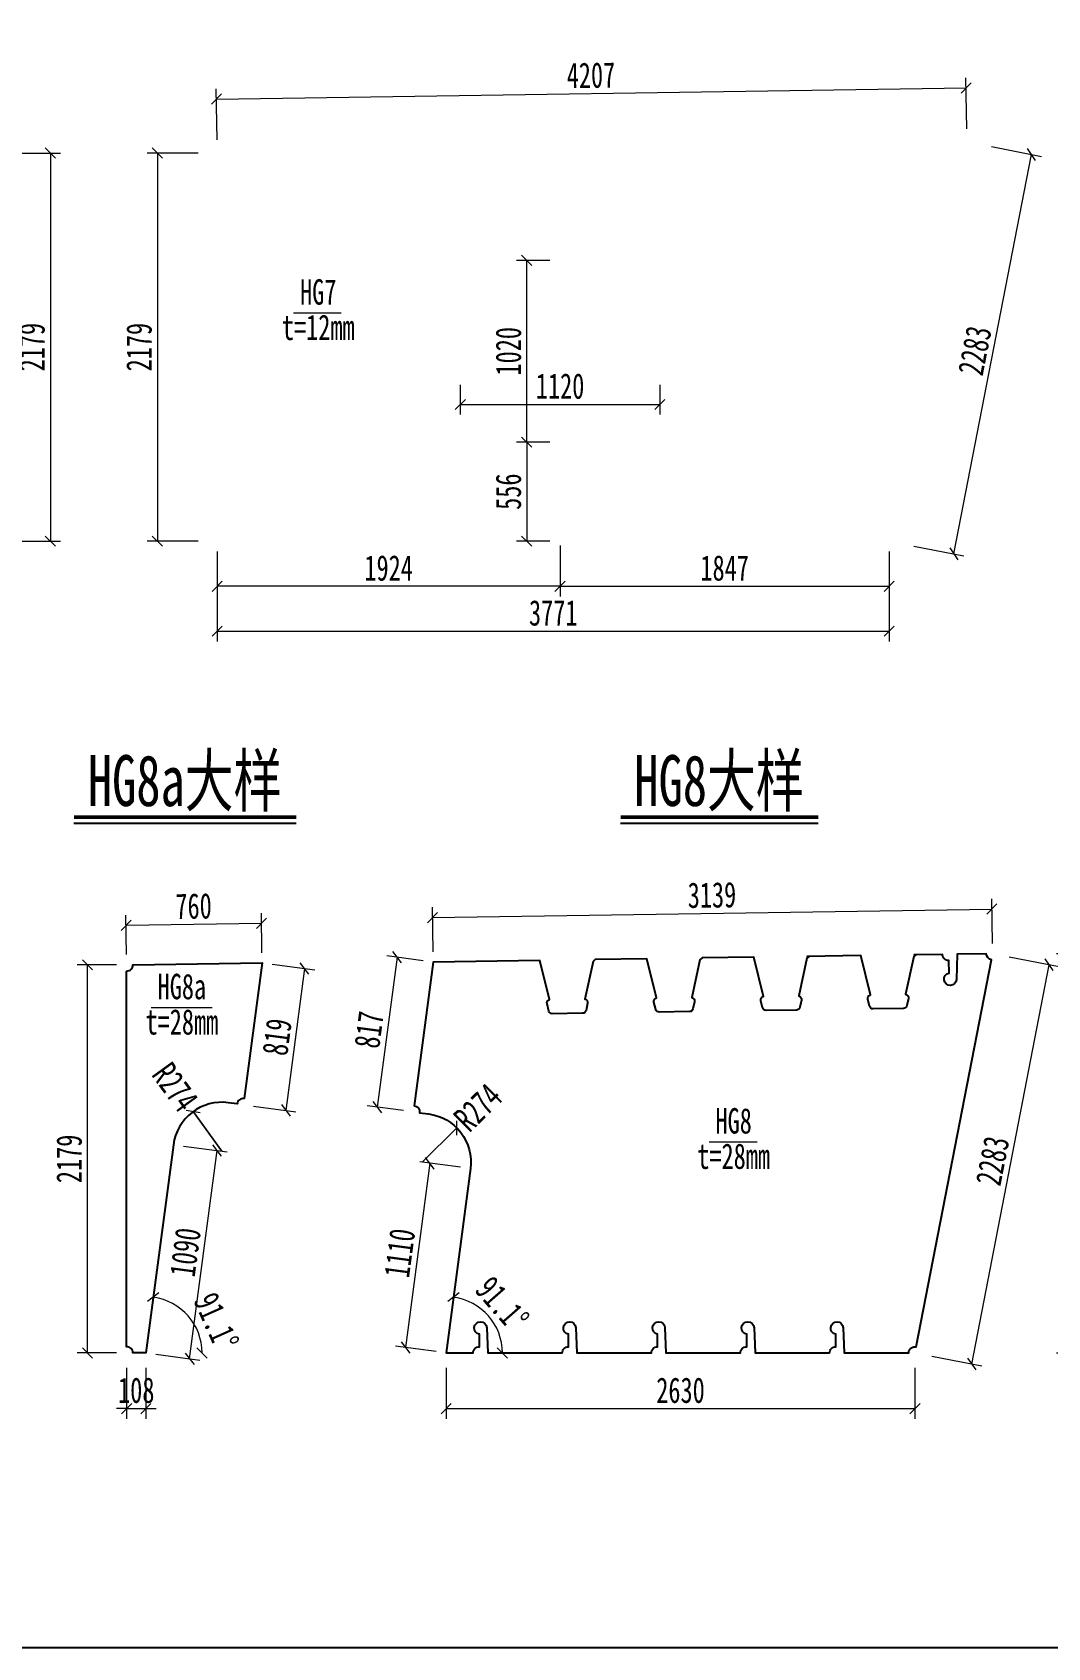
# Model space of a CAD drawing. Header units: millimetres. Extents: x 44597 to 300567, y -113054 to 73044.
# Drawn here: x 284400 to 290098, y -76511 to -67445 of the extents above; entities that cross this region are included whole.
import ezdxf
from ezdxf.enums import TextEntityAlignment as Align

# ---------------------------------------------------------------- set-up
doc = ezdxf.new("R2010")
doc.units = ezdxf.units.MM
doc.layers.get('Defpoints').update_dxf_attribs({"color": 8})
for name, color, linetype, lineweight in [('文字', 7, 'Continuous', 15), ('标注线及字体', 2, 'Continuous', 15), ('细实线', 4, 'Continuous', 15), ('钢板粗线', 1, 'Continuous', 25)]:
    doc.layers.add(name, color=color, linetype=linetype, lineweight=lineweight)
doc.styles.add('111', font='', dxfattribs={"width": 0.7})
doc.styles.add('BM_Dim', font='', dxfattribs={"width": 0.85})
doc.styles.get('111').set_extended_font_data('仿宋_GB2312')
doc.styles.get('BM_Dim').set_extended_font_data('仿宋_GB2312')
doc.dimstyles.new('200', dxfattribs={"dimscale": 0, "dimtxt": 2.5, "dimasz": 1, "dimexe": 1, "dimexo": 1, "dimgap": 0.6, "dimtad": 1, "dimdec": 0, "dimdsep": 46, "dimtxsty": '111', "dimblk": 'OBLIQUE', "dimcen": 0, "dimclrd": 4, "dimclre": 4, "dimclrt": 4, "dimadec": 1, "dimazin": 2, "dimtfac": 1, "dimtdec": 0, "dimtix": 1, "dimtmove": 2, "dimatfit": 3, "dimfxl": 4, "dimfxlon": 1, "dimtolj": 1, "dimlwd": -1, "dimlwe": -1, "dimarcsym": 0})

# ---------------------------------------------------------------- blocks, each defined once
blk = doc.blocks.new('_Oblique')
at = {"color": 0, "linetype": 'ByBlock', "lineweight": -2}
blk.add_line((-0.5, -0.5), (0.5, 0.5), dxfattribs=at)
blk = doc.blocks.new('*D951')
at = {"layer": 'Defpoints', "color": 0, "transparency": 16777216}
for p in [(286859.1, -73822.6), (286987.9, -74686.8), (286722.2, -74857.1), (286955.7, -74857.1), (287373.7, -74857.1)]:
    blk.add_point(p, dxfattribs=at)
at = {"layer": '细实线', "color": 4, "transparency": 16777216}
blk.add_arc((286722.2, -74857.1), 315.6, 0, 82.4596, dxfattribs=at)
at = {"layer": '细实线', "color": 4, "transparency": 16777216, "xscale": 57.14285714285715, "yscale": 57.14285714285715, "zscale": 57.14285714285715}
for p, rotation in [((286763.6, -74544.3), 172.459600002294), ((287037.8, -74857.1), 270)]:
    blk.add_blockref('_Oblique', p, dxfattribs=dict(at, rotation=rotation))
at = {"layer": '细实线', "color": 4, "transparency": 16777216, "insert": (287036.4, -74581.8), "char_height": 142.857, "attachment_point": 5, "rotation": 311.2298, "style": '111'}
blk.add_mtext('\\f仿宋_GB2312|b0|i0|c134|p49;91.1°', dxfattribs=at)
blk = doc.blocks.new('*D952')
at = {"layer": 'Defpoints', "color": 0, "transparency": 16777216}
for p in [(285174.2, -73822.6), (285302.9, -74686.8), (285037.2, -74857.1), (285270.7, -74857.1), (285470.6, -74857.1)]:
    blk.add_point(p, dxfattribs=at)
at = {"layer": '细实线', "color": 4, "transparency": 16777216}
blk.add_arc((285037.2, -74857.1), 315.6, 0, 82.4596, dxfattribs=at)
at = {"layer": '细实线', "color": 4, "transparency": 16777216, "xscale": 57.14285714285715, "yscale": 57.14285714285715, "zscale": 57.14285714285715}
for p, rotation in [((285078.6, -74544.3), 172.459600002294), ((285352.8, -74857.1), 270)]:
    blk.add_blockref('_Oblique', p, dxfattribs=dict(at, rotation=rotation))
at = {"layer": '细实线', "color": 4, "transparency": 16777216, "insert": (285432.4, -74680.3), "char_height": 142.857, "attachment_point": 5, "rotation": 294.11254, "style": '111'}
blk.add_mtext('\\f仿宋_GB2312|b0|i0|c134|p49;91.1°', dxfattribs=at)
blk = doc.blocks.new('*D953')
at = {"layer": 'Defpoints', "color": 0, "transparency": 16777216}
for p in [(289784.5, -72365.8), (289788.2, -72615.8), (286650, -72662.9)]:
    blk.add_point(p, dxfattribs=at)
at = {"layer": '细实线', "color": 4, "transparency": 16777216}
for p, q in [((289787.4, -72558.7), (289783.6, -72308.7)), ((286649.2, -72605.7), (286645.4, -72355.8)), ((286646.3, -72412.9), (289784.5, -72365.8))]:
    blk.add_line(p, q, dxfattribs=at)
at = {"layer": '细实线', "color": 4, "transparency": 16777216, "xscale": 57.14285714285715, "yscale": 57.14285714285715, "zscale": 57.14285714285715}
for p, rotation in [((289784.5, -72365.8), 0.8594051167273661), ((286646.3, -72412.9), 180.8594051167274)]:
    blk.add_blockref('_Oblique', p, dxfattribs=dict(at, rotation=rotation))
at = {"layer": '细实线', "color": 4, "transparency": 16777216, "insert": (288213.8, -72287.1), "char_height": 142.86, "attachment_point": 5, "rotation": 0.85941, "style": '111'}
blk.add_mtext('\\A1;3139', dxfattribs=at)
blk = doc.blocks.new('*D954')
at = {"layer": 'Defpoints', "color": 0, "transparency": 16777216}
for p in [(284926.4, -72457.2), (284929.6, -72678.5), (285689.7, -72667.5)]:
    blk.add_point(p, dxfattribs=at)
at = {"layer": '细实线', "color": 4, "transparency": 16777216}
for p, q in [((284928.8, -72621.3), (284925.6, -72400.1)), ((285688.9, -72610.4), (285685.7, -72389.1)), ((285686.5, -72446.2), (284926.4, -72457.2))]:
    blk.add_line(p, q, dxfattribs=at)
at = {"layer": '细实线', "color": 4, "transparency": 16777216, "xscale": 57.14285714285715, "yscale": 57.14285714285715, "zscale": 57.14285714285715}
for p, rotation in [((284926.4, -72457.2), 180.827452525729), ((285686.5, -72446.2), 0.8274525257289744)]:
    blk.add_blockref('_Oblique', p, dxfattribs=dict(at, rotation=rotation))
at = {"layer": '细实线', "color": 4, "transparency": 16777216, "insert": (285305, -72349.5), "char_height": 142.86, "attachment_point": 5, "rotation": 0.82745, "style": '111'}
blk.add_mtext('\\A1;760', dxfattribs=at)
blk = doc.blocks.new('*D957')
at = {"layer": 'Defpoints', "color": 0, "transparency": 16777216}
for p in [(285689.7, -72667.5), (285584.3, -73463.8), (285822.5, -73495.3)]:
    blk.add_point(p, dxfattribs=at)
at = {"layer": '细实线', "color": 4, "transparency": 16777216}
for p, q in [((285746.3, -72675), (285984.6, -72706.5)), ((285927.9, -72699), (285822.5, -73495.3)), ((285640.9, -73471.3), (285879.2, -73502.8))]:
    blk.add_line(p, q, dxfattribs=at)
at = {"layer": '细实线', "color": 4, "transparency": 16777216, "xscale": 57.14285714285715, "yscale": 57.14285714285715, "zscale": 57.14285714285715}
for p, rotation in [((285927.9, -72699), 82.4595999999739), ((285822.5, -73495.3), 262.4595999999739)]:
    blk.add_blockref('_Oblique', p, dxfattribs=dict(at, rotation=rotation))
at = {"layer": '细实线', "color": 4, "transparency": 16777216, "insert": (285773.9, -73083.8), "char_height": 142.86, "attachment_point": 5, "rotation": 82.4596, "style": '111'}
blk.add_mtext('\\A1;819', dxfattribs=at)
blk = doc.blocks.new('*D958')
at = {"layer": 'Defpoints', "color": 0, "transparency": 16777216}
for p in [(286650, -72662.9), (286335.5, -73476.9), (286538.7, -73503.8)]:
    blk.add_point(p, dxfattribs=at)
at = {"layer": '细实线', "color": 4, "transparency": 16777216}
for p, q in [((286446.8, -72636), (286335.5, -73476.9)), ((286593.4, -72655.4), (286390.1, -72628.5)), ((286482.1, -73496.3), (286278.8, -73469.4))]:
    blk.add_line(p, q, dxfattribs=at)
at = {"layer": '细实线', "color": 4, "transparency": 16777216, "xscale": 57.14285714285715, "yscale": 57.14285714285715, "zscale": 57.14285714285715}
for p, rotation in [((286446.8, -72636), 82.45959999998982), ((286335.5, -73476.9), 262.4595999999898)]:
    blk.add_blockref('_Oblique', p, dxfattribs=dict(at, rotation=rotation))
at = {"layer": '细实线', "color": 4, "transparency": 16777216, "insert": (286289.8, -73043), "char_height": 142.86, "attachment_point": 5, "rotation": 82.4596, "style": '111'}
blk.add_mtext('\\A1;817', dxfattribs=at)
blk = doc.blocks.new('*D959')
at = {"layer": 'Defpoints', "color": 0, "transparency": 16777216}
for p in [(285191.9, -73688.2), (285437.7, -73720.8), (285037.2, -74857.1)]:
    blk.add_point(p, dxfattribs=at)
at = {"layer": '细实线', "color": 4, "transparency": 16777216}
for p, q in [((285248.6, -73695.7), (285494.3, -73728.2)), ((285282.9, -74889.7), (285437.7, -73720.8)), ((285093.9, -74864.6), (285339.6, -74897.2))]:
    blk.add_line(p, q, dxfattribs=at)
at = {"layer": '细实线', "color": 4, "transparency": 16777216, "xscale": 57.14285714285715, "yscale": 57.14285714285715, "zscale": 57.14285714285715}
for p, rotation in [((285437.7, -73720.8), 82.45960000000092), ((285282.9, -74889.7), 262.4596000000009)]:
    blk.add_blockref('_Oblique', p, dxfattribs=dict(at, rotation=rotation))
at = {"layer": '细实线', "color": 4, "transparency": 16777216, "insert": (285258.9, -74291.8), "char_height": 142.86, "attachment_point": 5, "rotation": 82.4596, "style": '111'}
blk.add_mtext('\\A1;1090', dxfattribs=at)
blk = doc.blocks.new('*D960')
at = {"layer": 'Defpoints', "color": 0, "transparency": 16777216}
for p in [(286859.1, -73822.6), (286494.4, -74827), (286722.2, -74857.1)]:
    blk.add_point(p, dxfattribs=at)
at = {"layer": '细实线', "color": 4, "transparency": 16777216}
for p, q in [((286631.4, -73792.5), (286494.4, -74827)), ((286802.5, -73815.1), (286574.7, -73785)), ((286665.6, -74849.6), (286437.8, -74819.5))]:
    blk.add_line(p, q, dxfattribs=at)
at = {"layer": '细实线', "color": 4, "transparency": 16777216, "xscale": 57.14285714285715, "yscale": 57.14285714285715, "zscale": 57.14285714285715}
for p, rotation in [((286631.4, -73792.5), 82.45960000229404), ((286494.4, -74827), 262.4596000022941)]:
    blk.add_blockref('_Oblique', p, dxfattribs=dict(at, rotation=rotation))
at = {"layer": '细实线', "color": 4, "transparency": 16777216, "insert": (286461.6, -74296.3), "char_height": 142.86, "attachment_point": 5, "rotation": 82.4596, "style": '111'}
blk.add_mtext('\\A1;1110', dxfattribs=at)
blk = doc.blocks.new('*D961')
at = {"layer": 'Defpoints', "color": 0, "transparency": 16777216}
for p in [(289788.2, -72615.8), (290106.7, -72677.7), (289352.6, -74857.1)]:
    blk.add_point(p, dxfattribs=at)
at = {"layer": '细实线', "color": 4, "transparency": 16777216}
for p, q in [((289671.1, -74919.1), (290106.7, -72677.7)), ((289882.4, -72634.1), (290162.8, -72688.6)), ((289446.7, -74875.4), (289727.2, -74930))]:
    blk.add_line(p, q, dxfattribs=at)
at = {"layer": '细实线', "color": 4, "transparency": 16777216, "xscale": 57.14285714285715, "yscale": 57.14285714285715, "zscale": 57.14285714285715}
for p, rotation in [((290106.7, -72677.7), 78.99999999999282), ((289671.1, -74919.1), 258.9999999999928)]:
    blk.add_blockref('_Oblique', p, dxfattribs=dict(at, rotation=rotation))
at = {"layer": '细实线', "color": 4, "transparency": 16777216, "insert": (289788.5, -73778.9), "char_height": 142.86, "attachment_point": 5, "rotation": 79, "style": '111'}
blk.add_mtext('\\A1;2283', dxfattribs=at)
blk = doc.blocks.new('*D963')
at = {"layer": 'Defpoints', "color": 0, "transparency": 16777216}
for p in [(284709.6, -72678.5), (284929.6, -72678.5), (284929.6, -74857.1)]:
    blk.add_point(p, dxfattribs=at)
at = {"layer": '细实线', "color": 4, "transparency": 16777216}
for p, q in [((284872.4, -72678.5), (284652.4, -72678.5)), ((284709.6, -74857.1), (284709.6, -72678.5)), ((284872.4, -74857.1), (284652.4, -74857.1))]:
    blk.add_line(p, q, dxfattribs=at)
at = {"layer": '细实线', "color": 4, "transparency": 16777216, "xscale": 57.14285714285715, "yscale": 57.14285714285715, "zscale": 57.14285714285715}
for p, rotation in [((284709.6, -72678.5), 90), ((284709.6, -74857.1), 270)]:
    blk.add_blockref('_Oblique', p, dxfattribs=dict(at, rotation=rotation))
at = {"layer": '细实线', "color": 4, "transparency": 16777216, "insert": (284607.3, -73767.8), "char_height": 142.86, "attachment_point": 5, "rotation": 90, "style": '111'}
blk.add_mtext('\\A1;2179', dxfattribs=at)
blk = doc.blocks.new('*D964')
at = {"layer": 'Defpoints', "color": 0, "transparency": 16777216}
for p in [(289788.2, -72615.8), (289352.6, -74857.1), (290375.7, -74857.1)]:
    blk.add_point(p, dxfattribs=at)
at = {"layer": '细实线', "color": 4, "transparency": 16777216}
for p, q in [((290147.2, -72615.8), (290432.9, -72615.8)), ((290375.7, -72615.8), (290375.7, -74857.1)), ((290147.2, -74857.1), (290432.9, -74857.1))]:
    blk.add_line(p, q, dxfattribs=at)
at = {"layer": '细实线', "color": 4, "transparency": 16777216, "xscale": 57.14285714285715, "yscale": 57.14285714285715, "zscale": 57.14285714285715}
for p, rotation in [((290375.7, -72615.8), 90), ((290375.7, -74857.1), 270)]:
    blk.add_blockref('_Oblique', p, dxfattribs=dict(at, rotation=rotation))
at = {"layer": '细实线', "color": 4, "transparency": 16777216, "insert": (290275, -73736.5), "char_height": 142.86, "attachment_point": 5, "rotation": 90, "style": '111'}
blk.add_mtext('\\A1;2241', dxfattribs=at)
blk = doc.blocks.new('*D966')
at = {"layer": 'Defpoints', "color": 0, "transparency": 16777216}
for p in [(284929.6, -74857.1), (285037.2, -74857.1), (285037.2, -75169.2)]:
    blk.add_point(p, dxfattribs=at)
at = {"layer": '细实线', "color": 4, "transparency": 16777216}
for p, q in [((284929.6, -74940.7), (284929.6, -75226.4)), ((285037.2, -74940.7), (285037.2, -75226.4)), ((284929.6, -75169.2), (284872.4, -75169.2)), ((284929.6, -75169.2), (285037.2, -75169.2)), ((285037.2, -75169.2), (285094.4, -75169.2))]:
    blk.add_line(p, q, dxfattribs=at)
at = {"layer": '细实线', "color": 4, "transparency": 16777216, "xscale": 57.14285714285715, "yscale": 57.14285714285715, "zscale": 57.14285714285715}
blk.add_blockref('_Oblique', (284929.6, -75169.2), dxfattribs=at)
at = {"layer": '细实线', "color": 4, "transparency": 16777216, "xscale": 57.14285714285715, "yscale": 57.14285714285715, "zscale": 57.14285714285715, "rotation": 180}
blk.add_blockref('_Oblique', (285037.2, -75169.2), dxfattribs=at)
at = {"layer": '细实线', "color": 4, "transparency": 16777216, "insert": (284983.4, -75067), "char_height": 142.86, "attachment_point": 5, "style": '111'}
blk.add_mtext('\\A1;108', dxfattribs=at)
blk = doc.blocks.new('*D967')
at = {"layer": 'Defpoints', "color": 0, "transparency": 16777216}
for p in [(286722.2, -74857.1), (289352.6, -74857.1), (289352.6, -75169.2)]:
    blk.add_point(p, dxfattribs=at)
at = {"layer": '细实线', "color": 4, "transparency": 16777216}
for p, q in [((286722.2, -74940.7), (286722.2, -75226.4)), ((289352.6, -74940.7), (289352.6, -75226.4)), ((286722.2, -75169.2), (289352.6, -75169.2))]:
    blk.add_line(p, q, dxfattribs=at)
at = {"layer": '细实线', "color": 4, "transparency": 16777216, "xscale": 57.14285714285715, "yscale": 57.14285714285715, "zscale": 57.14285714285715, "rotation": 180}
blk.add_blockref('_Oblique', (286722.2, -75169.2), dxfattribs=at)
at = {"layer": '细实线', "color": 4, "transparency": 16777216, "xscale": 57.14285714285715, "yscale": 57.14285714285715, "zscale": 57.14285714285715}
blk.add_blockref('_Oblique', (289352.6, -75169.2), dxfattribs=at)
at = {"layer": '细实线', "color": 4, "transparency": 16777216, "insert": (288037.4, -75067), "char_height": 142.86, "attachment_point": 5, "style": '111'}
blk.add_mtext('\\A1;2630', dxfattribs=at)
blk = doc.blocks.new('*D968')
at = {"layer": 'Defpoints', "color": 0, "transparency": 16777216}
for p in [(285302.7, -73502.4), (285463.6, -73724.2)]:
    blk.add_point(p, dxfattribs=at)
at = {"layer": '细实线', "color": 4, "transparency": 16777216}
for p, q in [((285302.7, -73502.4), (285463.6, -73724.2)), ((285463.6, -73724.2), (285302.7, -73502.4))]:
    blk.add_line(p, q, dxfattribs=at)
at = {"layer": '细实线', "color": 4, "transparency": 16777216, "xscale": 57.14285714285715, "yscale": 57.14285714285715, "zscale": 57.14285714285715, "rotation": 125.9526866503681}
blk.add_blockref('_Oblique', (285302.7, -73502.4), dxfattribs=at)
at = {"layer": '细实线', "color": 4, "transparency": 16777216, "insert": (285202.7, -73364.4), "char_height": 142.86, "attachment_point": 5, "rotation": 305.95269, "style": '111'}
blk.add_mtext('\\A1;R274', dxfattribs=at)
blk = doc.blocks.new('*D969')
at = {"layer": 'Defpoints', "color": 0, "transparency": 16777216}
for p in [(286782.7, -73594.3), (286587.5, -73786.6)]:
    blk.add_point(p, dxfattribs=at)
at = {"layer": '细实线', "color": 4, "transparency": 16777216}
for p, q in [((286782.7, -73594.3), (286587.5, -73786.6)), ((286587.5, -73786.6), (286782.7, -73594.3))]:
    blk.add_line(p, q, dxfattribs=at)
at = {"layer": '细实线', "color": 4, "transparency": 16777216, "xscale": 57.14285714285715, "yscale": 57.14285714285715, "zscale": 57.14285714285715, "rotation": 44.57743200682808}
blk.add_blockref('_Oblique', (286782.7, -73594.3), dxfattribs=at)
at = {"layer": '细实线', "color": 4, "transparency": 16777216, "insert": (286900, -73478.7), "char_height": 142.86, "attachment_point": 5, "rotation": 44.57743, "style": '111'}
blk.add_mtext('\\A1;R274', dxfattribs=at)
blk = doc.blocks.new('*D2784')
at = {"layer": 'Defpoints', "color": 0, "transparency": 16777216}
for p in [(284223.6, -68122), (284223.6, -70300.8), (284501.6, -70300.8)]:
    blk.add_point(p, dxfattribs=at)
at = {"layer": '细实线', "color": 4, "transparency": 16777216}
for p, q in [((284280.8, -68122), (284558.8, -68122)), ((284501.6, -68122), (284501.6, -70300.8)), ((284280.8, -70300.8), (284558.8, -70300.8))]:
    blk.add_line(p, q, dxfattribs=at)
at = {"layer": '细实线', "color": 4, "transparency": 16777216, "xscale": 57.14285714285715, "yscale": 57.14285714285715, "zscale": 57.14285714285715}
for p, rotation in [((284501.6, -68122), 89.99999999999694), ((284501.6, -70300.8), 269.9999999999969)]:
    blk.add_blockref('_Oblique', p, dxfattribs=dict(at, rotation=rotation))
at = {"layer": '细实线', "color": 4, "transparency": 16777216, "insert": (284399.4, -69211.4), "char_height": 142.86, "attachment_point": 5, "rotation": 90, "style": '111'}
blk.add_mtext('\\A1;2179', dxfattribs=at)
blk = doc.blocks.new('*D2791')
at = {"layer": 'Defpoints', "color": 0, "transparency": 16777216}
for p in [(285437.6, -70300.8), (289208.5, -70300.8), (289208.5, -70806.2)]:
    blk.add_point(p, dxfattribs=at)
at = {"layer": '细实线', "color": 4, "transparency": 16777216}
for p, q in [((285437.6, -70577.6), (285437.6, -70863.4)), ((289208.5, -70577.6), (289208.5, -70863.4)), ((285437.6, -70806.2), (289208.5, -70806.2))]:
    blk.add_line(p, q, dxfattribs=at)
at = {"layer": '细实线', "color": 4, "transparency": 16777216, "xscale": 57.14285714285715, "yscale": 57.14285714285715, "zscale": 57.14285714285715, "rotation": 180}
blk.add_blockref('_Oblique', (285437.6, -70806.2), dxfattribs=at)
at = {"layer": '细实线', "color": 4, "transparency": 16777216, "xscale": 57.14285714285715, "yscale": 57.14285714285715, "zscale": 57.14285714285715}
blk.add_blockref('_Oblique', (289208.5, -70806.2), dxfattribs=at)
at = {"layer": '细实线', "color": 4, "transparency": 16777216, "insert": (287323.1, -70704), "char_height": 142.86, "attachment_point": 5, "style": '111'}
blk.add_mtext('\\A1;3771', dxfattribs=at)
blk = doc.blocks.new('*D2792')
at = {"layer": 'Defpoints', "color": 0, "transparency": 16777216}
for p in [(287361.6, -69744.8), (287174.2, -70300.8), (287361.6, -70300.8)]:
    blk.add_point(p, dxfattribs=at)
at = {"layer": '细实线', "color": 4, "transparency": 16777216}
for p, q in [((287304.5, -69744.8), (287117.1, -69744.8)), ((287174.2, -69744.8), (287174.2, -70300.8)), ((287304.5, -70300.8), (287117.1, -70300.8))]:
    blk.add_line(p, q, dxfattribs=at)
at = {"layer": '细实线', "color": 4, "transparency": 16777216, "xscale": 57.14285714285715, "yscale": 57.14285714285715, "zscale": 57.14285714285715}
for p, rotation in [((287174.2, -69744.8), 90), ((287174.2, -70300.8), 270)]:
    blk.add_blockref('_Oblique', p, dxfattribs=dict(at, rotation=rotation))
at = {"layer": '细实线', "color": 4, "transparency": 16777216, "insert": (287072, -70022.8), "char_height": 142.86, "attachment_point": 5, "rotation": 90, "style": '111'}
blk.add_mtext('\\A1;556', dxfattribs=at)
blk = doc.blocks.new('*D2793')
at = {"layer": 'Defpoints', "color": 0, "transparency": 16777216}
for p in [(287174.2, -68724.8), (287361.6, -68724.8), (287361.6, -69744.8)]:
    blk.add_point(p, dxfattribs=at)
at = {"layer": '细实线', "color": 4, "transparency": 16777216}
for p, q in [((287304.5, -68724.8), (287117.1, -68724.8)), ((287174.2, -69744.8), (287174.2, -68724.8)), ((287304.5, -69744.8), (287117.1, -69744.8))]:
    blk.add_line(p, q, dxfattribs=at)
at = {"layer": '细实线', "color": 4, "transparency": 16777216, "xscale": 57.14285714285715, "yscale": 57.14285714285715, "zscale": 57.14285714285715}
for p, rotation in [((287174.2, -68724.8), 90), ((287174.2, -69744.8), 270)]:
    blk.add_blockref('_Oblique', p, dxfattribs=dict(at, rotation=rotation))
at = {"layer": '细实线', "color": 4, "transparency": 16777216, "insert": (287072, -69234.8), "char_height": 142.86, "attachment_point": 5, "rotation": 90, "style": '111'}
blk.add_mtext('\\A1;1020', dxfattribs=at)
blk = doc.blocks.new('*D2794')
at = {"layer": 'Defpoints', "color": 0, "transparency": 16777216}
for p in [(287361.6, -69744.8), (285437.6, -70300.8), (285437.6, -70554)]:
    blk.add_point(p, dxfattribs=at)
at = {"layer": '细实线', "color": 4, "transparency": 16777216}
for p, q in [((287361.6, -70325.5), (287361.6, -70611.2)), ((285437.6, -70358), (285437.6, -70611.2)), ((287361.6, -70554), (285437.6, -70554))]:
    blk.add_line(p, q, dxfattribs=at)
at = {"layer": '细实线', "color": 4, "transparency": 16777216, "xscale": 57.14285714285715, "yscale": 57.14285714285715, "zscale": 57.14285714285715, "rotation": 180}
blk.add_blockref('_Oblique', (285437.6, -70554), dxfattribs=at)
at = {"layer": '细实线', "color": 4, "transparency": 16777216, "xscale": 57.14285714285715, "yscale": 57.14285714285715, "zscale": 57.14285714285715}
blk.add_blockref('_Oblique', (287361.6, -70554), dxfattribs=at)
at = {"layer": '细实线', "color": 4, "transparency": 16777216, "insert": (286399.6, -70451.8), "char_height": 142.86, "attachment_point": 5, "style": '111'}
blk.add_mtext('\\A1;1924', dxfattribs=at)
blk = doc.blocks.new('*D2795')
at = {"layer": 'Defpoints', "color": 0, "transparency": 16777216}
for p in [(287361.6, -69744.8), (289208.5, -70300.8), (289208.5, -70554)]:
    blk.add_point(p, dxfattribs=at)
at = {"layer": '细实线', "color": 4, "transparency": 16777216}
for p, q in [((287361.6, -70325.5), (287361.6, -70611.2)), ((289208.5, -70358), (289208.5, -70611.2)), ((287361.6, -70554), (289208.5, -70554))]:
    blk.add_line(p, q, dxfattribs=at)
at = {"layer": '细实线', "color": 4, "transparency": 16777216, "xscale": 57.14285714285715, "yscale": 57.14285714285715, "zscale": 57.14285714285715, "rotation": 180}
blk.add_blockref('_Oblique', (287361.6, -70554), dxfattribs=at)
at = {"layer": '细实线', "color": 4, "transparency": 16777216, "xscale": 57.14285714285715, "yscale": 57.14285714285715, "zscale": 57.14285714285715}
blk.add_blockref('_Oblique', (289208.5, -70554), dxfattribs=at)
at = {"layer": '细实线', "color": 4, "transparency": 16777216, "insert": (288285.1, -70451.8), "char_height": 142.86, "attachment_point": 5, "style": '111'}
blk.add_mtext('\\A1;1847', dxfattribs=at)
blk = doc.blocks.new('*D2796')
at = {"layer": 'Defpoints', "color": 0, "transparency": 16777216}
for p in [(286801.6, -69365.7), (287921.6, -69365.7), (287921.6, -69533.3)]:
    blk.add_point(p, dxfattribs=at)
at = {"layer": '细实线', "color": 4, "transparency": 16777216}
for p, q in [((286801.6, -69422.9), (286801.6, -69590.5)), ((287921.6, -69422.9), (287921.6, -69590.5)), ((286801.6, -69533.3), (287921.6, -69533.3))]:
    blk.add_line(p, q, dxfattribs=at)
at = {"layer": '细实线', "color": 4, "transparency": 16777216, "xscale": 57.14285714285715, "yscale": 57.14285714285715, "zscale": 57.14285714285715, "rotation": 180}
blk.add_blockref('_Oblique', (286801.6, -69533.3), dxfattribs=at)
at = {"layer": '细实线', "color": 4, "transparency": 16777216, "xscale": 57.14285714285715, "yscale": 57.14285714285715, "zscale": 57.14285714285715}
blk.add_blockref('_Oblique', (287921.6, -69533.3), dxfattribs=at)
at = {"layer": '细实线', "color": 4, "transparency": 16777216, "insert": (287361.6, -69431.1), "char_height": 142.86, "attachment_point": 5, "style": '111'}
blk.add_mtext('\\A1;1120', dxfattribs=at)
blk = doc.blocks.new('*D2797')
at = {"layer": 'Defpoints', "color": 0, "transparency": 16777216}
for p in [(285437.6, -68122.1), (285101.9, -70300.8), (285437.6, -70300.8)]:
    blk.add_point(p, dxfattribs=at)
at = {"layer": '细实线', "color": 4, "transparency": 16777216}
for p, q in [((285330.5, -68122.1), (285044.8, -68122.1)), ((285101.9, -68122.1), (285101.9, -70300.8)), ((285330.5, -70300.8), (285044.8, -70300.8))]:
    blk.add_line(p, q, dxfattribs=at)
at = {"layer": '细实线', "color": 4, "transparency": 16777216, "xscale": 57.14285714285715, "yscale": 57.14285714285715, "zscale": 57.14285714285715}
for p, rotation in [((285101.9, -68122.1), 90), ((285101.9, -70300.8), 270)]:
    blk.add_blockref('_Oblique', p, dxfattribs=dict(at, rotation=rotation))
at = {"layer": '细实线', "color": 4, "transparency": 16777216, "insert": (284999.7, -69211.5), "char_height": 142.86, "attachment_point": 5, "rotation": 90, "style": '111'}
blk.add_mtext('\\A1;2179', dxfattribs=at)
blk = doc.blocks.new('*D2798')
at = {"layer": 'Defpoints', "color": 0, "transparency": 16777216}
for p in [(289644.2, -68059.5), (290007.2, -68130.1), (289208.5, -70300.8)]:
    blk.add_point(p, dxfattribs=at)
at = {"layer": '细实线', "color": 4, "transparency": 16777216}
for p, q in [((289782.9, -68086.4), (290063.3, -68141)), ((289571.6, -70371.4), (290007.2, -68130.1)), ((289347.2, -70327.8), (289627.6, -70382.3))]:
    blk.add_line(p, q, dxfattribs=at)
at = {"layer": '细实线', "color": 4, "transparency": 16777216, "xscale": 57.14285714285715, "yscale": 57.14285714285715, "zscale": 57.14285714285715}
for p, rotation in [((290007.2, -68130.1), 78.99999999998461), ((289571.6, -70371.4), 258.9999999999846)]:
    blk.add_blockref('_Oblique', p, dxfattribs=dict(at, rotation=rotation))
at = {"layer": '细实线', "color": 4, "transparency": 16777216, "insert": (289689, -69231.2), "char_height": 142.86, "attachment_point": 5, "rotation": 79, "style": '111'}
blk.add_mtext('\\A1;2283', dxfattribs=at)
blk = doc.blocks.new('*D2799')
at = {"layer": 'Defpoints', "color": 0, "transparency": 16777216}
for p in [(289639.7, -67757), (289644.2, -68059.5), (285437.6, -68122.1)]:
    blk.add_point(p, dxfattribs=at)
at = {"layer": '细实线', "color": 4, "transparency": 16777216}
for p, q in [((289643.1, -67985.6), (289638.8, -67699.9)), ((285436.5, -68048.2), (285432.2, -67762.5)), ((285433.1, -67819.6), (289639.7, -67757))]:
    blk.add_line(p, q, dxfattribs=at)
at = {"layer": '细实线', "color": 4, "transparency": 16777216, "xscale": 57.14285714285715, "yscale": 57.14285714285715, "zscale": 57.14285714285715}
for p, rotation in [((289639.7, -67757), 0.8524535254555734), ((285433.1, -67819.6), 180.8524535254556)]:
    blk.add_blockref('_Oblique', p, dxfattribs=dict(at, rotation=rotation))
at = {"layer": '细实线', "color": 4, "transparency": 16777216, "insert": (287534.9, -67686.1), "char_height": 142.86, "attachment_point": 5, "rotation": 0.85245, "style": '111'}
blk.add_mtext('\\A1;4207', dxfattribs=at)

msp = doc.modelspace()

# ---------------------------------------------------------------- linework, layer by layer
at = {"color": 4}
for p, q in [((284633.8, -71883.6), (285881.5, -71883.6)), ((287701.3, -71883.6), (288810.6, -71883.6))]:
    msp.add_line(p, q, dxfattribs=at)
at = {"color": 6, "const_width": 20.6}
for points in [[(284633.8, -71849.4), (285881.5, -71849.4)], [(287701.3, -71849.4), (288810.6, -71849.4)]]:
    msp.add_lwpolyline(points, dxfattribs=at)
at = {"layer": 'Defpoints'}
msp.add_lwpolyline([(278566.6, -61894.1), (300566.6, -61894.1), (300566.6, -76511.3), (278566.6, -76511.3)], close=True, dxfattribs=at)
at = {"layer": '细实线'}
for p, q in [((285865.2, -69019.1), (286134, -69019.1)), ((285066.4, -72917.6), (285409.2, -72917.6)), ((288197.2, -73671.4), (288468.1, -73671.4))]:
    msp.add_line(p, q, dxfattribs=at)
at = {"layer": '钢板粗线'}
for points in [[(286543.3, -73469.1, -0.414213), (286573.4, -73508.4), (286623.5, -73515, -0.414214), (286859.1, -73822.6), (286722.2, -74857.1), (286873.7, -74857.1, -0.414214), (286908.7, -74822.1), (286908.7, -74751.6, -2.089221), (286949.7, -74715.7), (286955.7, -74857.1), (287373.7, -74857.1, -0.414214), (287408.7, -74822.1), (287408.7, -74751.6, -2.089221), (287449.7, -74715.7), (287455.7, -74857.1), (287873.7, -74857.1, -0.414214), (287908.7, -74822.1), (287908.7, -74751.6, -2.089221), (287949.7, -74715.7), (287955.7, -74857.1), (288373.7, -74857.1, -0.414214), (288408.7, -74822.1), (288408.7, -74751.6, -2.089221), (288449.7, -74715.7), (288455.7, -74857.1), (288873.7, -74857.1, -0.414214), (288908.7, -74822.1), (288908.7, -74751.6, -2.089221), (288949.7, -74715.7), (288955.7, -74857.1), (289317.6, -74857.1, -0.471631), (289359.2, -74822.8), (289781.6, -72650.2, -0.354795), (289753.2, -72616.3), (289589.5, -72618.8), (289585.6, -72760.3, -2.089221), (289544.1, -72725), (289543, -72654.5, -0.414214), (289507.5, -72620), (289348, -72622.4), (289348.3, -72622.4), (289358.5, -72622.2), (289346.4, -72632.2), (289300.6, -72843.6, -0.414091), (289315.9, -72867.4), (289307.2, -72907.5, -0.348876), (289288, -72923.3), (289118, -72925.9, -0.348876), (289098.3, -72910.7), (289088.4, -72870.8, -0.414266), (289103, -72846.6), (289048.5, -72626.9), (289048.5, -72626.9), (288748.2, -72631.4), (288748.4, -72631.4), (288758.5, -72631.2), (288746.4, -72641.2), (288700.6, -72852.6, -0.414091), (288716, -72876.4), (288707.3, -72916.5, -0.348876), (288688, -72932.3), (288518, -72934.9, -0.348876), (288498.3, -72919.7), (288488.4, -72879.8, -0.414266), (288503, -72855.6), (288448.6, -72635.9), (288448.6, -72635.9), (288158.6, -72640.2), (288146.5, -72650.2), (288100.7, -72861.6, -0.414091), (288116, -72885.4), (288107.3, -72925.5, -0.348876), (288088.1, -72941.3), (287918.1, -72943.9, -0.348876), (287898.4, -72928.7), (287888.5, -72888.8, -0.414266), (287903.1, -72864.6), (287848.6, -72644.9), (287558.6, -72649.2), (287546.5, -72659.2), (287500.7, -72870.6, -0.414091), (287516, -72894.4), (287507.3, -72934.5, -0.348876), (287488.1, -72950.3), (287318.1, -72952.9, -0.348876), (287298.4, -72937.7), (287288.5, -72897.8, -0.414266), (287303.1, -72873.6), (287248.6, -72653.9), (286650, -72662.9)], [(284929.6, -72713.5, 0.415063), (284964.6, -72678.4), (285689.7, -72667.5), (285588.9, -73429.1, 0.414214), (285549.6, -73459.2), (285499.5, -73452.5, 0.414214), (285191.9, -73688.2), (285037.2, -74857.1), (284964.6, -74857.1, 0.414214), (284929.6, -74822.1)]]:
    msp.add_lwpolyline(points, format="xyb", close=True, dxfattribs=at)

# ---------------------------------------------------------------- texts
at = {"layer": '文字', "style": 'BM_Dim', "width": 0.7}
for s, p in [('HG7', (286004.7, -69016.1)), ('t=12mm', (286004.7, -69214.5)), ('HG8a', (285239.4, -72914.5)), ('t=28mm', (285239.4, -73112.9)), ('HG8', (288335.6, -73668.4)), ('t=28mm', (288335.6, -73866.8))]:
    msp.add_text(s, height=142.86, dxfattribs=at).set_placement(p, align=Align.BOTTOM_CENTER)
at = {"layer": '标注线及字体', "style": '111', "width": 0.7}
for s, p in [('HG8a大样', (285256.6, -71638.3)), ('HG8大样', (288254.9, -71638.3))]:
    msp.add_text(s, height=285.71, dxfattribs=at).set_placement(p, align=Align.MIDDLE)

# ---------------------------------------------------------------- dimensions: what is measured, and where the dimension line sits
at = {"layer": '细实线'}
for p1, p2, distance, picture, middle in [((285437.6, -68122.1), (289644.2, -68059.5), 302.5, '*D2799', (287534.9, -67686.1)), ((289208.5, -70300.8), (289644.2, -68059.5), -369.8, '*D2798', (289689, -69231.2)), ((284223.6, -68122), (284223.6, -70300.8), 278, '*D2784', (284399.4, -69211.4)), ((285689.7, -72667.5), (284929.6, -72678.5), -221.3, '*D954', (285305, -72349.5)), ((286650, -72662.9), (289788.2, -72615.8), 250, '*D953', (288213.8, -72287.1)), ((289352.6, -74857.1), (289788.2, -72615.8), -324.5, '*D961', (289788.5, -73778.9))]:
    dim = msp.add_aligned_dim(p1=p1, p2=p2, distance=distance, dimstyle='200', override={"dimscale": 57.142857, "dimblk": 'Oblique'}, dxfattribs=at)
    dim.commit()
    dim.dimension.update_dxf_attribs({"geometry": picture, "text_midpoint": middle})
for base, p1, p2, angle, picture, middle in [((285101.9, -70300.8), (285437.6, -68122.1), (285437.6, -70300.8), 90, '*D2797', (284999.7, -69211.5)), ((287174.2, -68724.8), (287361.6, -69744.8), (287361.6, -68724.8), 90, '*D2793', (287072, -69234.8)), ((287174.2, -70300.8), (287361.6, -69744.8), (287361.6, -70300.8), 90, '*D2792', (287072, -70022.8)), ((289208.5, -70554), (287361.6, -69744.8), (289208.5, -70300.8), 180, '*D2795', (288285.1, -70451.8)), ((290375.7, -74857.1), (289788.2, -72615.8), (289352.6, -74857.1), 90, '*D964', (290275, -73736.5)), ((284709.6, -72678.5), (284929.6, -74857.1), (284929.6, -72678.5), 90, '*D963', (284607.3, -73767.8))]:
    dim = msp.add_linear_dim(base=base, p1=p1, p2=p2, angle=angle, dimstyle='200', override={"dimscale": 57.142857, "dimblk": 'Oblique'}, dxfattribs=at)
    dim.commit()
    dim.dimension.update_dxf_attribs({"geometry": picture, "text_midpoint": middle})
for base, p1, p2, picture, middle in [((287921.6, -69533.3), (286801.6, -69365.7), (287921.6, -69365.7), '*D2796', (287361.6, -69431.1)), ((285437.6, -70554), (287361.6, -69744.8), (285437.6, -70300.8), '*D2794', (286399.6, -70451.8)), ((289208.5, -70806.2), (285437.6, -70300.8), (289208.5, -70300.8), '*D2791', (287323.1, -70704)), ((285037.2, -75169.2), (284929.6, -74857.1), (285037.2, -74857.1), '*D966', (284983.4, -75067)), ((289352.6, -75169.2), (286722.2, -74857.1), (289352.6, -74857.1), '*D967', (288037.4, -75067))]:
    dim = msp.add_linear_dim(base=base, p1=p1, p2=p2, dimstyle='200', override={"dimscale": 57.142857, "dimblk": 'Oblique'}, dxfattribs=at)
    dim.commit()
    dim.dimension.update_dxf_attribs({"geometry": picture, "text_midpoint": middle})
for p1, p2, distance, text, picture, middle in [((286650, -72662.9), (286538.7, -73503.8), -205, '817', '*D958', (286289.8, -73043)), ((285689.7, -72667.5), (285584.3, -73463.8), 240.3, '819', '*D957', (285773.9, -73083.8)), ((285037.2, -74857.1), (285191.9, -73688.2), -247.9, '1090', '*D959', (285258.9, -74291.8)), ((286859.1, -73822.6), (286722.2, -74857.1), -229.7, '1110', '*D960', (286461.6, -74296.3))]:
    dim = msp.add_aligned_dim(p1=p1, p2=p2, distance=distance, text=text, dimstyle='200', override={"dimscale": 57.142857, "dimtxsty": '111', "dimblk": 'Oblique'}, dxfattribs=at)
    dim.commit()
    dim.dimension.update_dxf_attribs({"geometry": picture, "text_midpoint": middle})
for center, mpoint, picture, middle in [((285463.6, -73724.2), (285302.7, -73502.4), '*D968', (285202.7, -73364.4)), ((286587.5, -73786.6), (286782.7, -73594.3), '*D969', (286900, -73478.7))]:
    dim = msp.add_radius_dim(center=center, mpoint=mpoint, dimstyle='200', override={"dimscale": 57.142857, "dimblk": 'Oblique'}, dxfattribs=at)
    dim.commit()
    dim.dimension.update_dxf_attribs({"geometry": picture, "text_midpoint": middle, "dimtype": 164})
dim = msp.add_angular_dim_2l(base=(285302.9, -74686.8), line1=((285037.2, -74857.1), (285174.2, -73822.6)), line2=((285470.6, -74857.1), (285270.7, -74857.1)), text='\\f仿宋_GB2312|b0|i0|c134|p49;91.1°', dimstyle='200', override={"dimscale": 57.142857, "dimtxsty": '111', "dimblk": 'Oblique'}, dxfattribs=at)
dim.commit()
dim.dimension.update_dxf_attribs({"geometry": '*D952', "text_midpoint": (285432.4, -74680.3), "dimtype": 162})
dim = msp.add_angular_dim_2l(base=(286987.9, -74686.8), line1=((286722.2, -74857.1), (286859.1, -73822.6)), line2=((287373.7, -74857.1), (286955.7, -74857.1)), text='\\f仿宋_GB2312|b0|i0|c134|p49;91.1°', dimstyle='200', override={"dimscale": 57.142857, "dimtxsty": '111', "dimblk": 'Oblique'}, dxfattribs=at)
dim.commit()
dim.dimension.update_dxf_attribs({"geometry": '*D951', "text_midpoint": (287036.4, -74581.8)})

doc.saveas('drawing.dxf')
